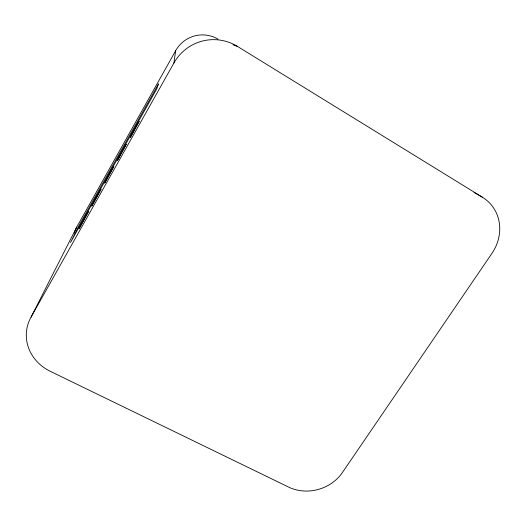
<?xml version="1.0" encoding="UTF-8"?>
<svg xmlns="http://www.w3.org/2000/svg" width="526" height="526" viewBox="0 0 526 526"><rect width="100%" height="100%" fill="white"/><g stroke="black" fill="none" stroke-linecap="round" stroke-linejoin="round"><path stroke-width="0.79" d="M232.972 44.776L237.496 46.439L482.546 197.303A43.171 39.194 -42 0 1 491.955 253.361L342.406 472.539A39.792 35.025 -17.4 0 1 288.649 487.102L50.174 371.244A43.645 39.831 7.6 0 1 31.027 317.165L173.928 62.995L175.658 50.7A31.922 31.172 75.7 0 1 218.04 39.141M31.027 317.165L76.776 227.015L175.658 50.7M474.038 192.47L482.546 197.303M173.928 62.995A46.676 45.907 80.2 0 1 237.496 46.439M74.258 233.15A30.192 28.549 13.2 0 1 76.776 227.015M158.425 84.042L156.649 89.072L70.477 242.532L78.703 226.088L158.425 84.042M139.094 121.381L130.402 137.345L139.094 121.381M126.227 144.295L117.383 160.535L126.227 144.295M113.767 166.492L104.773 182.995L113.767 166.492M100.985 189.235L91.853 205.988L100.985 189.235M88.565 211.36L79.288 228.369L88.565 211.36"/></g></svg>
